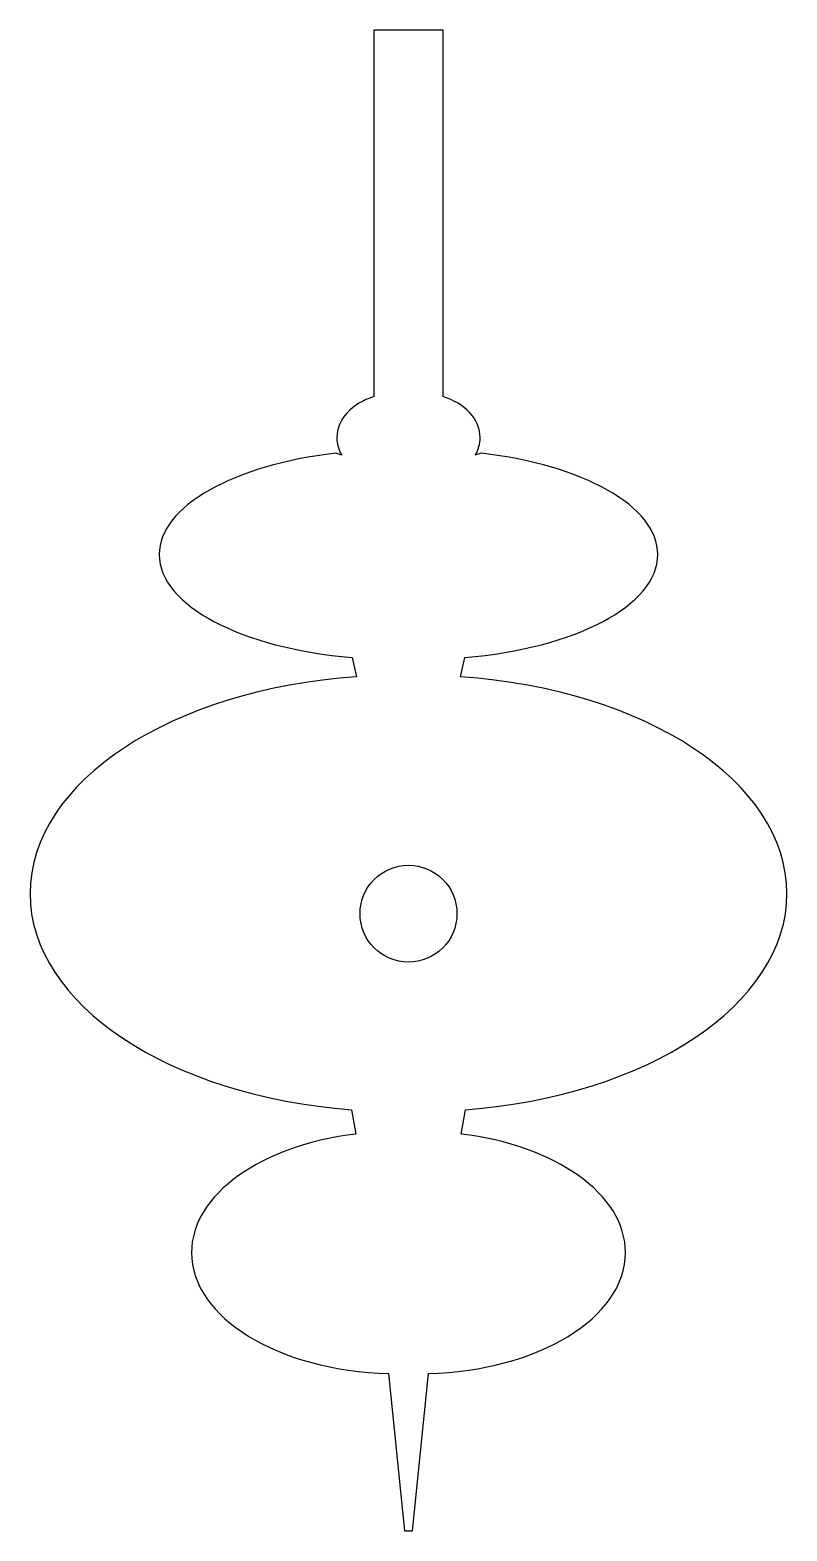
# Model space of a CAD drawing. Header units: centimetres. Extents: x -5 to 5, y -10 to 10.
import ezdxf

# ---------------------------------------------------------------- set-up
doc = ezdxf.new("R2010")
doc.units = ezdxf.units.CM
doc.header["$MEASUREMENT"] = 0
doc.layers.add('Camada 1', color=7, linetype='Continuous')

msp = doc.modelspace()

# ---------------------------------------------------------------- linework, layer by layer
at = {"layer": 'Camada 1'}
for points, knots in [([(0.21439, 9.96905), (0.21439, 9.96905), (0.4603, 9.96905), (0.4603, 9.96905), (0.4603, 9.96905), (0.4603, 9.96905), (0.4603, 5.099), (0.4603, 5.099), (0.4603, 5.099), (0.74891, 5.00949), (0.95137, 4.79999), (0.95137, 4.55576), (0.95137, 4.55576), (0.95137, 4.47316), (0.92825, 4.39455), (0.88636, 4.32319), (0.88636, 4.32319), (0.88636, 4.32319), (0.9655, 4.34785), (0.9655, 4.34785), (0.9655, 4.34785), (2.3154, 4.18899), (3.30966, 3.64639), (3.30966, 3.00144), (3.30966, 3.00144), (3.30966, 2.32236), (2.20746, 1.75679), (0.74852, 1.63304), (0.74852, 1.63304), (0.74852, 1.63304), (0.69208, 1.37568), (0.69208, 1.37568), (0.69208, 1.37568), (3.1294, 1.215), (5.02476, -0.01156), (5.02476, -1.50071), (5.02476, -1.50071), (5.02476, -2.97695), (3.16207, -4.19512), (0.75521, -4.37266), (0.75521, -4.37266), (0.75521, -4.37266), (0.69933, -4.69582), (0.69933, -4.69582), (0.69933, -4.69582), (1.94441, -4.84594), (2.88087, -5.49412), (2.88087, -6.27086), (2.88087, -6.27086), (2.88087, -7.13573), (1.71985, -7.84129), (0.26456, -7.8773), (0.26456, -7.8773), (0.26456, -7.8773), (0.05361, -9.96907), (0.05361, -9.96907), (0.05361, -9.96907), (0.05361, -9.96907), (-0.05358, -9.96908), (-0.05358, -9.96908), (-0.05358, -9.96908), (-0.05358, -9.96908), (-0.26451, -7.87731), (-0.26451, -7.87731), (-0.26451, -7.87731), (-1.7198, -7.84133), (-2.88082, -7.13576), (-2.88082, -6.27087), (-2.88082, -6.27087), (-2.88082, -5.49413), (-1.94433, -4.84596), (-0.69925, -4.69583), (-0.69925, -4.69583), (-0.69925, -4.69583), (-0.75516, -4.37267), (-0.75516, -4.37267), (-0.75516, -4.37267), (-3.16201, -4.19513), (-5.02473, -2.97696), (-5.02473, -1.50072), (-5.02473, -1.50072), (-5.02473, -0.01157), (-3.12936, 1.21499), (-0.69205, 1.37567), (-0.69205, 1.37567), (-0.69205, 1.37567), (-0.74849, 1.63303), (-0.74849, 1.63303), (-0.74849, 1.63303), (-2.20743, 1.75675), (-3.30963, 2.32235), (-3.30963, 3.00143), (-3.30963, 3.00143), (-3.30963, 3.64638), (-2.31535, 4.18899), (-0.9655, 4.34784), (-0.9655, 4.34784), (-0.9655, 4.34784), (-0.88636, 4.32318), (-0.88636, 4.32318), (-0.88636, 4.32318), (-0.92824, 4.39451), (-0.95137, 4.47312), (-0.95137, 4.55575), (-0.95137, 4.55575), (-0.95137, 4.79996), (-0.74891, 5.00948), (-0.4603, 5.09899), (-0.4603, 5.09899), (-0.4603, 5.09899), (-0.4603, 9.96905), (-0.4603, 9.96905), (-0.4603, 9.96905), (-0.4603, 9.96905), (-0.21442, 9.96905), (-0.21442, 9.96905), (-0.21442, 9.96905), (-0.21442, 9.96905), (0.21439, 9.96905), (0.21439, 9.96905)], [0, 0, 0, 0, 0.03225806, 0.03225806, 0.03225806, 0.03225806, 0.06451613, 0.06451613, 0.06451613, 0.06451613, 0.09677419, 0.09677419, 0.09677419, 0.09677419, 0.12903226, 0.12903226, 0.12903226, 0.12903226, 0.16129032, 0.16129032, 0.16129032, 0.16129032, 0.19354839, 0.19354839, 0.19354839, 0.19354839, 0.22580645, 0.22580645, 0.22580645, 0.22580645, 0.25806452, 0.25806452, 0.25806452, 0.25806452, 0.29032258, 0.29032258, 0.29032258, 0.29032258, 0.32258065, 0.32258065, 0.32258065, 0.32258065, 0.35483871, 0.35483871, 0.35483871, 0.35483871, 0.38709677, 0.38709677, 0.38709677, 0.38709677, 0.41935484, 0.41935484, 0.41935484, 0.41935484, 0.4516129, 0.4516129, 0.4516129, 0.4516129, 0.48387097, 0.48387097, 0.48387097, 0.48387097, 0.51612903, 0.51612903, 0.51612903, 0.51612903, 0.5483871, 0.5483871, 0.5483871, 0.5483871, 0.58064516, 0.58064516, 0.58064516, 0.58064516, 0.61290323, 0.61290323, 0.61290323, 0.61290323, 0.64516129, 0.64516129, 0.64516129, 0.64516129, 0.67741935, 0.67741935, 0.67741935, 0.67741935, 0.70967742, 0.70967742, 0.70967742, 0.70967742, 0.74193548, 0.74193548, 0.74193548, 0.74193548, 0.77419355, 0.77419355, 0.77419355, 0.77419355, 0.80645161, 0.80645161, 0.80645161, 0.80645161, 0.83870968, 0.83870968, 0.83870968, 0.83870968, 0.87096774, 0.87096774, 0.87096774, 0.87096774, 0.90322581, 0.90322581, 0.90322581, 0.90322581, 0.93548387, 0.93548387, 0.93548387, 0.93548387, 1, 1, 1, 1]), ([(0, -2.41186), (0.35518, -2.41186), (0.64318, -2.12389), (0.64318, -1.76868), (0.64318, -1.76868), (0.64318, -1.4135), (0.35518, -1.1255), (0, -1.1255), (0, -1.1255), (-0.35518, -1.1255), (-0.64318, -1.4135), (-0.64318, -1.76868), (-0.64318, -1.76868), (-0.64315, -2.12392), (-0.35518, -2.41186), (0, -2.41186)], [0, 0, 0, 0, 0.2, 0.2, 0.2, 0.2, 0.4, 0.4, 0.4, 0.4, 0.6, 0.6, 0.6, 0.6, 1, 1, 1, 1])]:
    msp.add_open_spline(points, degree=3, knots=knots, dxfattribs=at)

doc.saveas('drawing.dxf')
